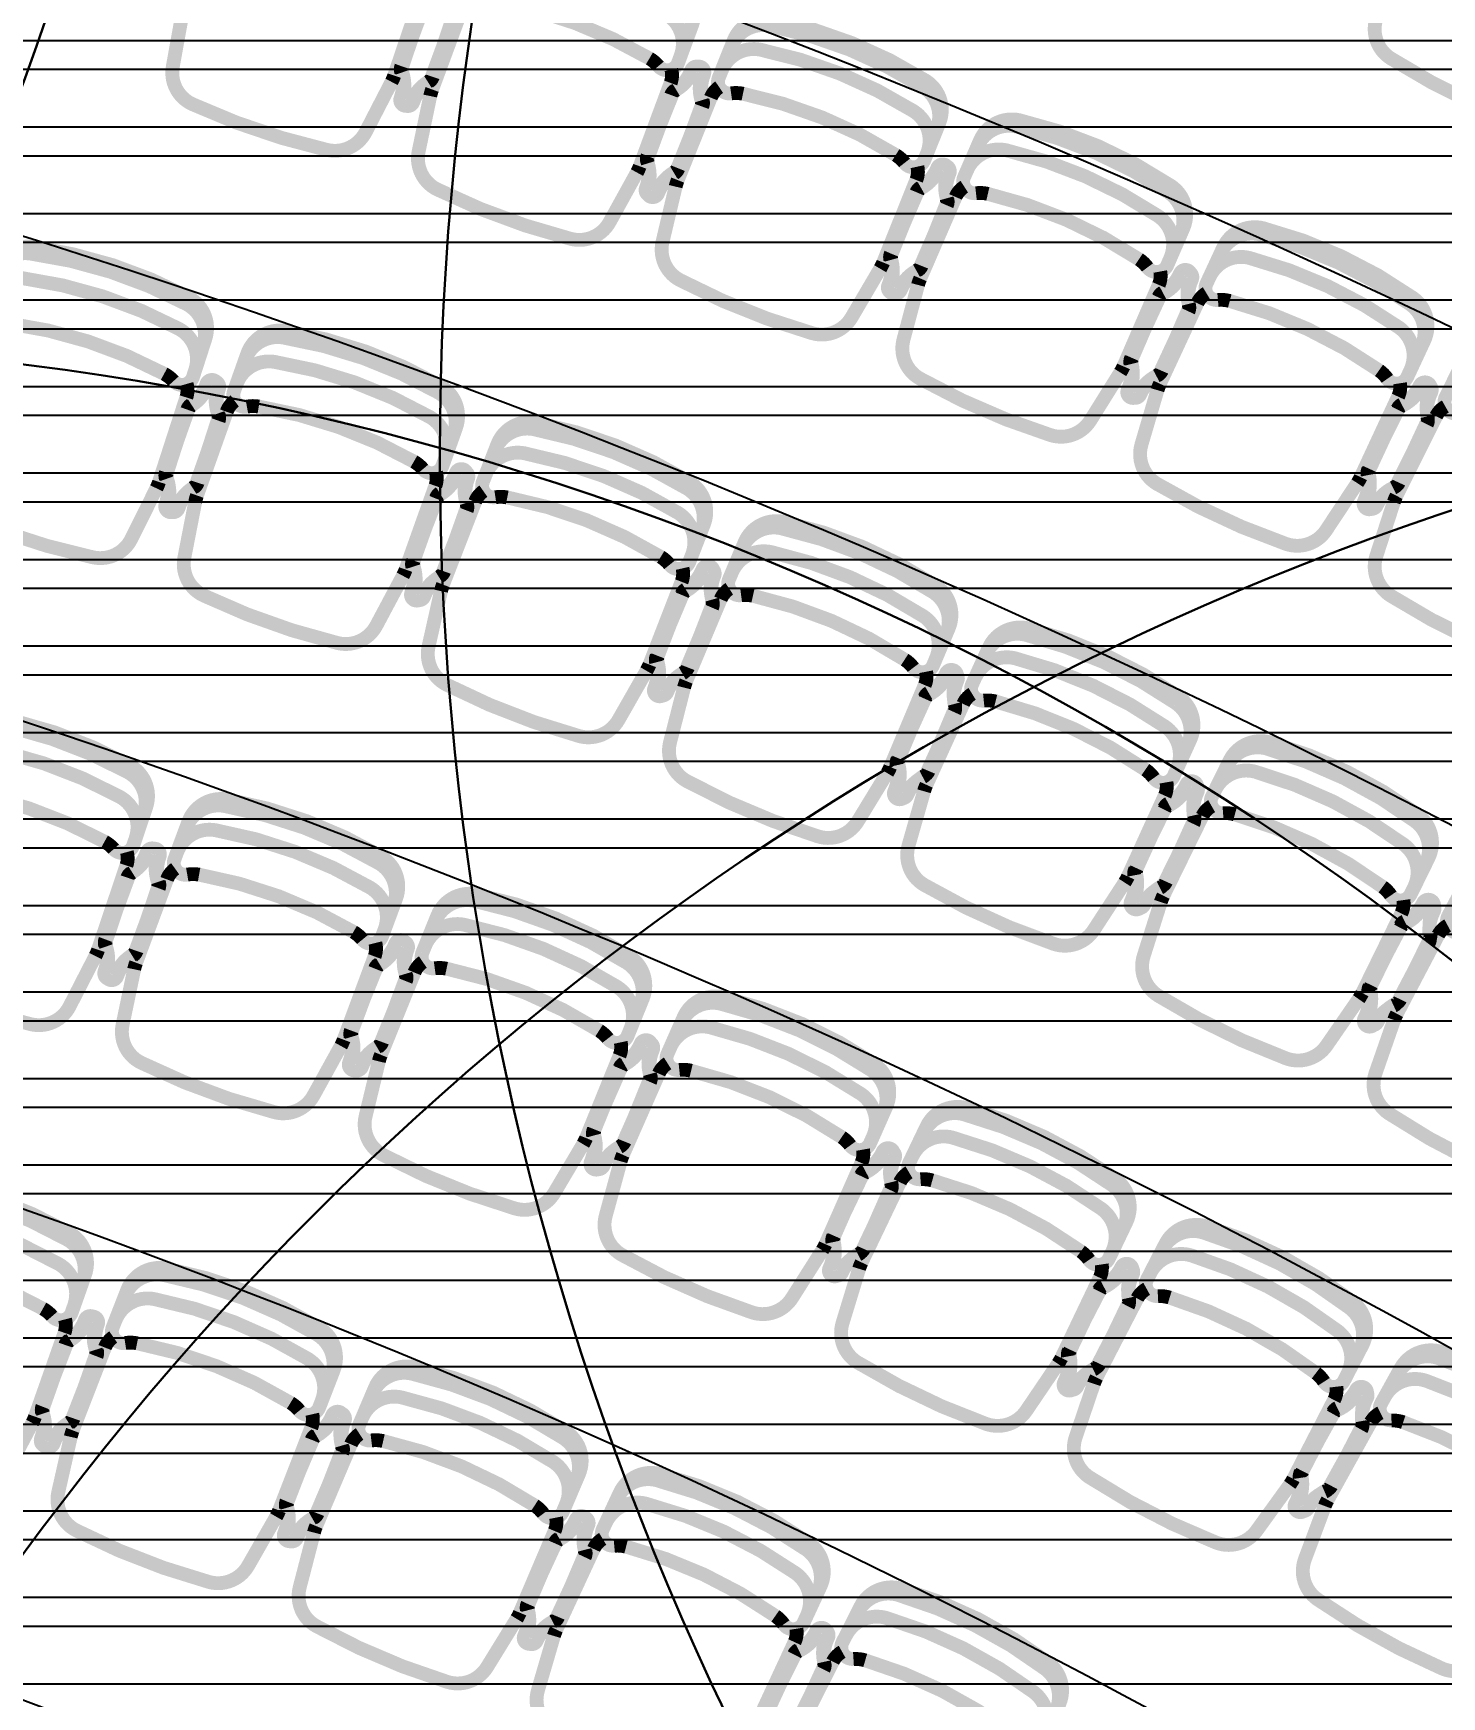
# Model space of a CAD drawing. Header units: metres. Extents: x -331 to 2982, y 362 to 2539.
# Drawn here: x 852.467 to 855.519, y 984.65 to 988.256 of the extents above; entities that cross this region are included whole.
import ezdxf

# ---------------------------------------------------------------- set-up
doc = ezdxf.new("R2010")
doc.units = ezdxf.units.M
doc.layers.get('0').update_dxf_attribs({"color": 251})
doc.layers.get('Defpoints').update_dxf_attribs({"color": 251})
for name, color, linetype in [('AR-COND', 4, 'Continuous'), ('Pis', 251, 'Continuous'), ('Renato', 7, 'Continuous')]:
    doc.layers.add(name, color=color, linetype=linetype)
doc.layers.add('Botoeira_antiga', color=74, linetype='Continuous', lineweight=30)
doc.styles.add('COTA', font='simplex.shx')
doc.styles.get("Standard").update_dxf_attribs({"font": 'arial.ttf', "height": 0.3})
doc.dimstyles.new('1_100', dxfattribs={"dimtxt": 0.25, "dimasz": 0.15, "dimexe": 0.5, "dimexo": 0.25, "dimgap": 0.25, "dimtad": 1, "dimtxsty": 'Standard', "dimblk": 'DOT', "dimcen": 0.15, "dimadec": 0, "dimazin": 0, "dimtfac": 1, "dimtmove": 0, "dimatfit": 3, "dimfxl": 1, "dimarcsym": 0})

# ---------------------------------------------------------------- blocks, each defined once
blk = doc.blocks.new('_ARCHTICK')
at = {"color": 0, "linetype": 'ByBlock', "const_width": 0.15}
blk.add_lwpolyline([(-0.5, -0.5), (0.5, 0.5)], dxfattribs=at)
blk = doc.blocks.new('*D4788')
at = {"layer": 'AR-COND', "color": 1, "lineweight": -2, "transparency": 16777216}
for p, q in [((854.2101, 990.1274), (854.928, 991.5286)), ((860.3657, 988.7428), (854.928, 991.5286)), ((859.6478, 987.3417), (860.3657, 988.7428))]:
    blk.add_line(p, q, dxfattribs=at)
at = {"layer": 'Defpoints', "color": 0, "transparency": 16777216}
for p in [(854.928, 991.5286), (854.2101, 990.1274), (859.6478, 987.3417)]:
    blk.add_point(p, dxfattribs=at)
at = {"layer": 'AR-COND', "color": 1, "lineweight": -2, "transparency": 16777216, "xscale": 0.165, "yscale": 0.165, "zscale": 0.165}
for p, rotation in [((854.928, 991.5286), 152.8735379174675), ((860.3657, 988.7428), 332.8735379174676)]:
    blk.add_blockref('_ARCHTICK', p, dxfattribs=dict(at, rotation=rotation))
at = {"layer": 'AR-COND', "color": 1, "transparency": 16777216, "insert": (857.7137, 990.2662), "char_height": 0.24, "attachment_point": 5, "rotation": 332.8735, "style": 'COTA'}
blk.add_mtext('\\A1;6,11', dxfattribs=at)
blk = doc.blocks.new('_Dot')
at = {"color": 0, "linetype": 'ByBlock', "lineweight": -2}
blk.add_line((-0.5, 0), (-1, 0), dxfattribs=at)
at = {"color": 0, "linetype": 'ByBlock', "const_width": 0.5}
blk.add_lwpolyline([(-0.25, 0, 1), (0.25, 0, 1)], format="xyb", close=True, dxfattribs=at)

msp = doc.modelspace()

# ---------------------------------------------------------------- hatches: boundary and pattern name
at = {"layer": 'Renato'}
h = msp.add_hatch(dxfattribs=at)
h.set_pattern_fill('ANSI32', color=256, scale=0.5, angle=135)
h.set_pattern_definition([(180, (839.86678, 988.55278), (-1e-17, -0.1875), []), (180, (839.80428, 988.61528), (-1e-17, -0.1875), [])])
h.paths.add_polyline_path([(852.3668, 988.5528), (856.5168, 988.5528), (856.5168, 983.2157), (852.3668, 983.2157)])

# ---------------------------------------------------------------- linework, layer by layer
at = {"layer": 'Botoeira_antiga', "color": 150}
for centre in [(846.5303, 990.3236), (854.3559, 989.9535), (859.6478, 987.3417), (851.6545, 981.2873), (857.5323, 981.2429)]:
    msp.add_circle(centre, 6.3, dxfattribs=at)
at = {"layer": 'Pis', "const_width": 0.03}
for points in [[(855.9416, 988.4053, -0.149389), (855.9367, 988.3764), (855.8508, 988.2041, -0.03724), (855.8432, 988.1914), (855.7729, 988.091, -0.342214), (855.6851, 988.0639, -0.051556), (855.409, 988.2015, -0.342214), (855.3778, 988.288), (855.4156, 988.4046, -0.03724), (855.4213, 988.4183), (855.5072, 988.5906, -0.149389), (855.5273, 988.6118)], [(853.3118, 988.3759, -0.149389), (853.3109, 988.3466), (853.249, 988.1643, -0.03724), (853.2432, 988.1506), (853.187, 988.0417, -0.342214), (853.1037, 988.003, -0.051556), (852.8116, 988.1022, -0.342214), (852.769, 988.1837), (852.7908, 988.3043, -0.03724), (852.7945, 988.3187), (852.8564, 988.501, -0.149389), (852.8735, 988.5247)], [(853.8893, 988.2597, 0.36261), (853.8572, 988.3503, 0.08991), (853.5226, 988.4741, 0.36261), (853.4392, 988.4263)], [(853.8699, 988.2072, 0.36261), (853.8377, 988.2978, 0.08991), (853.5031, 988.4216, 0.36261), (853.4197, 988.3738)], [(853.8497, 988.1774, -0.149389), (853.8481, 988.1482), (853.7812, 987.9676, -0.03724), (853.7751, 987.9541), (853.7159, 987.8468, -0.342214), (853.6316, 987.8103, -0.051556), (853.3422, 987.9174, -0.342214), (853.3019, 988), (853.327, 988.1199, -0.03724), (853.3311, 988.1342), (853.3979, 988.3148, -0.149389), (853.4156, 988.338)], [(854.4248, 988.048, 0.36261), (854.3951, 988.1395, 0.08991), (854.064, 988.2723, 0.36261), (853.9793, 988.2267)], [(854.404, 987.996, 0.36261), (854.3742, 988.0875, 0.08991), (854.0431, 988.2203, 0.36261), (853.9585, 988.1747)], [(854.383, 987.9668, -0.149389), (854.3806, 987.9377), (854.3089, 987.759, -0.03724), (854.3023, 987.7456), (854.2403, 987.6399, -0.342214), (854.155, 987.6057, -0.051556), (853.8687, 987.7206, -0.342214), (853.8306, 987.8042), (853.8589, 987.9235, -0.03724), (853.8634, 987.9377), (853.9351, 988.1164, -0.149389), (853.9534, 988.1391)], [(854.9534, 987.8196, 0.36261), (854.9262, 987.9118, 0.08991), (854.5988, 988.0535, 0.36261), (854.5129, 988.0103)], [(854.9311, 987.7682, 0.36261), (854.9039, 987.8604, 0.08991), (854.5765, 988.0021, 0.36261), (854.4906, 987.9589)], [(854.9094, 987.7395, -0.149389), (854.9062, 987.7105), (854.8297, 987.5338, -0.03724), (854.8228, 987.5206), (854.7579, 987.4166, -0.342214), (854.6717, 987.3848, -0.051556), (854.3886, 987.5073, -0.342214), (854.3528, 987.592), (854.3843, 987.7104, -0.03724), (854.3892, 987.7245), (854.4657, 987.9012, -0.149389), (854.4846, 987.9234)], [(855.4752, 987.5761, 0.36261), (855.4504, 987.669, 0.08991), (855.127, 987.8195, 0.36261), (855.04, 987.7786)], [(852.835, 987.5796, 0.36261), (852.799, 987.6688, 0.08991), (852.4596, 987.7785, 0.36261), (852.3782, 987.7272)], [(855.4515, 987.5253, 0.36261), (855.4268, 987.6182, 0.08991), (855.1034, 987.7687, 0.36261), (855.0164, 987.7278)], [(852.8178, 987.5263, 0.36261), (852.7818, 987.6155, 0.08991), (852.4423, 987.7252, 0.36261), (852.361, 987.6739)], [(855.4291, 987.4972, -0.149389), (855.425, 987.4683), (855.3438, 987.2937, -0.03724), (855.3365, 987.2807), (855.2689, 987.1785, -0.342214), (855.1819, 987.149, -0.051556), (854.9022, 987.2792, -0.342214), (854.8687, 987.3648), (854.9033, 987.4823, -0.03724), (854.9086, 987.4962), (854.9898, 987.6708, -0.149389), (855.0094, 987.6925)], [(852.7989, 987.4957, -0.149389), (852.7984, 987.4665), (852.7392, 987.2833, -0.03724), (852.7336, 987.2695), (852.6791, 987.1598, -0.342214), (852.5963, 987.1198, -0.051556), (852.3027, 987.2147, -0.342214), (852.259, 987.2955), (852.279, 987.4164, -0.03724), (852.2825, 987.4309), (852.3417, 987.6141, -0.149389), (852.3584, 987.638)], [(853.378, 987.3869, 0.36261), (853.3446, 987.4771, 0.08991), (853.0084, 987.5964, 0.36261), (852.9256, 987.5475)], [(853.3592, 987.3341, 0.36261), (853.3258, 987.4243, 0.08991), (852.9896, 987.5436, 0.36261), (852.9069, 987.4947)], [(853.3395, 987.304, -0.149389), (853.3382, 987.2748), (853.2737, 987.0934, -0.03724), (853.2677, 987.0798), (853.2101, 986.9717, -0.342214), (853.1262, 986.9341, -0.051556), (852.8355, 987.0373, -0.342214), (852.7941, 987.1194), (852.8175, 987.2397, -0.03724), (852.8214, 987.254), (852.8858, 987.4354, -0.149389), (852.9032, 987.4589)], [(855.9416, 987.2403, -0.149389), (855.9367, 987.2115), (855.8508, 987.0391, -0.03724), (855.8432, 987.0264), (855.7729, 986.926, -0.342214), (855.6851, 986.8989, -0.051556), (855.409, 987.0365, -0.342214), (855.3778, 987.123), (855.4156, 987.2396, -0.03724), (855.4213, 987.2533), (855.5072, 987.4257, -0.149389), (855.5273, 987.4469)], [(853.9148, 987.1777, 0.36261), (853.884, 987.2688, 0.08991), (853.5514, 987.3977, 0.36261), (853.4672, 987.3512)], [(853.8945, 987.1255, 0.36261), (853.8638, 987.2165, 0.08991), (853.5311, 987.3455, 0.36261), (853.447, 987.299)], [(853.8739, 987.096, -0.149389), (853.8718, 987.0668), (853.8022, 986.8873, -0.03724), (853.7958, 986.8739), (853.7351, 986.7674, -0.342214), (853.6501, 986.7323, -0.051556), (853.3625, 986.8438, -0.342214), (853.3235, 986.927), (853.3503, 987.0466, -0.03724), (853.3547, 987.0608), (853.4243, 987.2403, -0.149389), (853.4423, 987.2633)], [(854.4451, 986.9525, 0.36261), (854.4169, 987.0444, 0.08991), (854.0881, 987.1828, 0.36261), (854.0027, 987.1387)], [(854.4233, 986.9008, 0.36261), (854.3952, 986.9927, 0.08991), (854.0664, 987.1312, 0.36261), (853.9809, 987.0871)], [(854.4019, 986.8719, -0.149389), (854.3989, 986.8429), (854.3242, 986.6654, -0.03724), (854.3175, 986.6522), (854.2537, 986.5475, -0.342214), (854.1678, 986.5148, -0.051556), (853.8835, 986.6345, -0.342214), (853.8468, 986.7188), (853.8771, 986.8375, -0.03724), (853.8818, 986.8517), (853.9565, 987.0291, -0.149389), (853.9753, 987.0516)], [(854.9684, 986.7114, 0.36261), (854.9428, 986.8041, 0.08991), (854.6181, 986.9519, 0.36261), (854.5315, 986.9102)], [(854.9452, 986.6604, 0.36261), (854.9196, 986.7531, 0.08991), (854.5949, 986.9009, 0.36261), (854.5083, 986.8592)], [(854.9229, 986.6321, -0.149389), (854.9191, 986.6032), (854.8393, 986.4279, -0.03724), (854.8322, 986.4149), (854.7654, 986.3121, -0.342214), (854.6787, 986.2818, -0.051556), (854.3979, 986.4096, -0.342214), (854.3637, 986.495), (854.3973, 986.6128, -0.03724), (854.4025, 986.6268), (854.4822, 986.802, -0.149389), (854.5016, 986.8239)], [(852.7065, 986.5644, 0.36261), (852.6717, 986.654, 0.08991), (852.3336, 986.7679, 0.36261), (852.2516, 986.7176)], [(852.6886, 986.5113, 0.36261), (852.6538, 986.6009, 0.08991), (852.3157, 986.7148, 0.36261), (852.2338, 986.6645)], [(855.4842, 986.4547, 0.36261), (855.4613, 986.5481, 0.08991), (855.141, 986.7051, 0.36261), (855.0532, 986.666)], [(855.4595, 986.4044, 0.36261), (855.4366, 986.4978, 0.08991), (855.1163, 986.6548, 0.36261), (855.0285, 986.6157)], [(852.6694, 986.4809, -0.149389), (852.6685, 986.4517), (852.6071, 986.2692, -0.03724), (852.6013, 986.2555), (852.5453, 986.1465, -0.342214), (852.4621, 986.1075, -0.051556), (852.1697, 986.2061, -0.342214), (852.127, 986.2874), (852.1485, 986.4081, -0.03724), (852.1522, 986.4225), (852.2137, 986.605, -0.149389), (852.2307, 986.6287)], [(853.2478, 986.3661, 0.36261), (853.2157, 986.4567, 0.08991), (852.8812, 986.5808, 0.36261), (852.7978, 986.5331)], [(855.4364, 986.3768, -0.149389), (855.4318, 986.3479), (855.3471, 986.175, -0.03724), (855.3395, 986.1622), (855.2699, 986.0614, -0.342214), (855.1823, 986.0336, -0.051556), (854.9052, 986.1694, -0.342214), (854.8735, 986.2557), (854.9105, 986.3725, -0.03724), (854.9161, 986.3863), (855.0008, 986.5592, -0.149389), (855.0208, 986.5805)], [(853.2283, 986.3136, 0.36261), (853.1962, 986.4042, 0.08991), (852.8617, 986.5283, 0.36261), (852.7783, 986.4805)], [(853.2081, 986.2838, -0.149389), (853.2064, 986.2546), (853.1395, 986.0741, -0.03724), (853.1333, 986.0606), (853.0741, 985.9533, -0.342214), (852.9897, 985.9169, -0.051556), (852.7004, 986.0242, -0.342214), (852.6602, 986.1068), (852.6853, 986.2268, -0.03724), (852.6894, 986.2411), (852.7564, 986.4216, -0.149389), (852.7741, 986.4448)], [(853.7821, 986.1495, 0.36261), (853.7527, 986.2411, 0.08991), (853.4221, 986.3752, 0.36261), (853.3373, 986.33)], [(853.761, 986.0976, 0.36261), (853.7316, 986.1891, 0.08991), (853.4011, 986.3233, 0.36261), (853.3162, 986.2781)], [(855.9421, 986.1061, -0.149389), (855.9366, 986.0774), (855.8469, 985.907, -0.03724), (855.8391, 985.8944), (855.7665, 985.7956, -0.342214), (855.6782, 985.7704, -0.051556), (855.4051, 985.9141, -0.342214), (855.3759, 986.0012), (855.4162, 986.1169, -0.03724), (855.4222, 986.1305), (855.5118, 986.3009, -0.149389), (855.5324, 986.3217)], [(853.7399, 986.0684, -0.149389), (853.7373, 986.0393), (853.6649, 985.8609, -0.03724), (853.6583, 985.8476), (853.5959, 985.7421, -0.342214), (853.5105, 985.7083, -0.051556), (853.2246, 985.8243, -0.342214), (853.1869, 985.9081), (853.2156, 986.0272, -0.03724), (853.2202, 986.0414), (853.2926, 986.2198, -0.149389), (853.311, 986.2425)], [(854.3096, 985.9157, 0.36261), (854.283, 986.0081, 0.08991), (853.9566, 986.1522, 0.36261), (853.8705, 986.1095)], [(854.2869, 985.8644, 0.36261), (854.2604, 985.9568, 0.08991), (853.934, 986.1009, 0.36261), (853.8478, 986.0583)], [(854.265, 985.8359, -0.149389), (854.2616, 985.8069), (854.1838, 985.6308, -0.03724), (854.1768, 985.6176), (854.1112, 985.5141, -0.342214), (854.0248, 985.4829, -0.051556), (853.7426, 985.6075, -0.342214), (853.7074, 985.6924), (853.7397, 985.8106, -0.03724), (853.7447, 985.8246), (853.8224, 986.0007, -0.149389), (853.8415, 986.0229)], [(854.8294, 985.6653, 0.36261), (854.8057, 985.7585, 0.08991), (854.4838, 985.9124, 0.36261), (854.3964, 985.8724)], [(854.8053, 985.6148, 0.36261), (854.7815, 985.7079, 0.08991), (854.4596, 985.8618, 0.36261), (854.3722, 985.8218)], [(854.7825, 985.587, -0.149389), (854.7781, 985.5581), (854.6951, 985.3843, -0.03724), (854.6877, 985.3714), (854.619, 985.2699, -0.342214), (854.5317, 985.2413, -0.051556), (854.2534, 985.3744, -0.342214), (854.2208, 985.4603), (854.2566, 985.5775, -0.03724), (854.262, 985.5914), (854.3451, 985.7651, -0.149389), (854.3648, 985.7866)], [(852.5738, 985.5507, 0.36261), (852.5401, 985.6408, 0.08991), (852.2036, 985.7593, 0.36261), (852.121, 985.7101)], [(852.5552, 985.4979, 0.36261), (852.5215, 985.588, 0.08991), (852.185, 985.7064, 0.36261), (852.1024, 985.6572)], [(855.3406, 985.3988, 0.36261), (855.3197, 985.4927, 0.08991), (855.0026, 985.6562, 0.36261), (854.914, 985.6188)], [(852.5355, 985.4678, -0.149389), (852.5343, 985.4386), (852.4704, 985.257, -0.03724), (852.4644, 985.2433), (852.407, 985.135, -0.342214), (852.3233, 985.0972, -0.051556), (852.0322, 985.1997, -0.342214), (851.9906, 985.2816), (852.0137, 985.4019, -0.03724), (852.0176, 985.4163), (852.0815, 985.5979, -0.149389), (852.0989, 985.6215)], [(855.3149, 985.349, 0.36261), (855.294, 985.4429, 0.08991), (854.9769, 985.6064, 0.36261), (854.8883, 985.569)], [(853.1123, 985.3439, 0.36261), (853.0816, 985.435, 0.08991), (852.749, 985.5641, 0.36261), (852.6648, 985.5176)], [(855.2913, 985.3219, -0.149389), (855.2861, 985.2931), (855.1979, 985.122, -0.03724), (855.1901, 985.1093), (855.1184, 985.01, -0.342214), (855.0302, 984.984, -0.051556), (854.756, 985.1254, -0.342214), (854.726, 985.2123), (854.7654, 985.3283, -0.03724), (854.7712, 985.342), (854.8595, 985.5131, -0.149389), (854.8799, 985.5341)], [(853.092, 985.2916, 0.36261), (853.0613, 985.3827, 0.08991), (852.7287, 985.5119, 0.36261), (852.6446, 985.4654)], [(853.0714, 985.2622, -0.149389), (853.0692, 985.233), (852.9995, 985.0535, -0.03724), (852.9931, 985.0401), (852.9323, 984.9337, -0.342214), (852.8474, 984.8986, -0.051556), (852.5598, 985.0103, -0.342214), (852.5208, 985.0935), (852.5478, 985.2131, -0.03724), (852.5521, 985.2273), (852.6218, 985.4068, -0.149389), (852.6399, 985.4297)], [(855.8431, 985.1163, 0.36261), (855.825, 985.2107, 0.08991), (855.513, 985.3837, 0.36261), (855.4233, 985.349)], [(853.6433, 985.1184, 0.36261), (853.6155, 985.2105, 0.08991), (853.2872, 985.3502, 0.36261), (853.2016, 985.3064)], [(855.8159, 985.0673, 0.36261), (855.7978, 985.1617, 0.08991), (855.4858, 985.3347, 0.36261), (855.3961, 985.3)], [(853.6213, 985.0669, 0.36261), (853.5935, 985.1589, 0.08991), (853.2653, 985.2986, 0.36261), (853.1797, 985.2548)], [(855.7915, 985.0408, -0.149389), (855.7854, 985.0123), (855.692, 984.8439, -0.03724), (855.6839, 984.8314), (855.6092, 984.7343, -0.342214), (855.5203, 984.711, -0.051556), (855.2505, 984.8606, -0.342214), (855.2231, 984.9484), (855.266, 985.0632, -0.03724), (855.2722, 985.0767), (855.3656, 985.245, -0.149389), (855.3866, 985.2653)], [(853.5998, 985.0381, -0.149389), (853.5967, 985.009), (853.5213, 984.8319, -0.03724), (853.5145, 984.8186), (853.4503, 984.7142, -0.342214), (853.3643, 984.6819, -0.051556), (853.0804, 984.8027, -0.342214), (853.0441, 984.8871), (853.0749, 985.0057, -0.03724), (853.0797, 985.0198), (853.155, 985.197, -0.149389), (853.1739, 985.2194)], [(854.1668, 984.8761, 0.36261), (854.1419, 984.969, 0.08991), (853.8183, 985.1191, 0.36261), (853.7313, 985.0781)], [(854.1432, 984.8253, 0.36261), (854.1184, 984.9181, 0.08991), (853.7947, 985.0683, 0.36261), (853.7078, 985.0272)], [(854.1208, 984.7972, -0.149389), (854.1167, 984.7682), (854.0357, 984.5936, -0.03724), (854.0285, 984.5806), (853.961, 984.4783, -0.342214), (853.874, 984.4486, -0.051556), (853.5941, 984.5785, -0.342214), (853.5605, 984.664), (853.595, 984.7816, -0.03724), (853.6003, 984.7955), (853.6813, 984.9702, -0.149389), (853.7008, 984.992)], [(854.6818, 984.6165, 0.36261), (854.6599, 984.7101, 0.08991), (854.3413, 984.8705, 0.36261), (854.2531, 984.8323)], [(854.6566, 984.5664, 0.36261), (854.6348, 984.66, 0.08991), (854.3161, 984.8204, 0.36261), (854.2279, 984.7822)], [(854.6333, 984.539, -0.149389), (854.6284, 984.5102), (854.5418, 984.3383, -0.03724), (854.5341, 984.3255), (854.4634, 984.2254, -0.342214), (854.3755, 984.1986, -0.051556), (854.0999, 984.3373, -0.342214), (854.0691, 984.4239), (854.1074, 984.5403, -0.03724), (854.113, 984.554), (854.1996, 984.726, -0.149389), (854.2198, 984.7472)]]:
    msp.add_lwpolyline(points, format="xyb", dxfattribs=at)
for points in [[(853.4675, 988.3253, -0.08991), (853.8021, 988.2014, -0.086278), (853.8216, 988.1848, 0.57735), (853.8643, 988.1921), (853.8945, 988.2738, 0.36261), (853.8624, 988.3644, 0.08991), (853.5278, 988.4882, 0.36261), (853.4444, 988.4404), (853.4141, 988.3587, 0.57735), (853.4418, 988.3253, -0.086278)], [(853.322, 988.1504, 0.164851), (853.3301, 988.1604), (853.3801, 988.2956, 0.164851), (853.3805, 988.3084, -0.162089), (853.3817, 988.3647, 1), (853.3583, 988.3734, -0.162089), (853.3225, 988.3298, 0.164851), (853.3145, 988.3198), (853.2644, 988.1847, 0.164851), (853.2641, 988.1719, -0.162089), (853.2628, 988.1155, 1), (853.2863, 988.1068, -0.162089)], [(853.2663, 988.184), (853.3126, 988.3205, -0.164851), (853.3204, 988.3307, 0.162089), (853.355, 988.3752, -1), (853.3786, 988.3672, 0.162089), (853.3789, 988.3108, -0.164851), (853.3789, 988.298), (853.3326, 988.1615, -0.164851), (853.3248, 988.1513, 0.162089), (853.2902, 988.1068, -1), (853.2665, 988.1148, 0.162089), (853.2663, 988.1712, -0.164851)], [(854.0049, 988.1249, -0.08991), (854.336, 987.9921, -0.086278), (854.3551, 987.9749, 0.57735), (854.398, 987.9811), (854.4304, 988.0619, 0.36261), (854.4007, 988.1534, 0.08991), (854.0696, 988.2862, 0.36261), (853.9849, 988.2406), (853.9525, 988.1598, 0.57735), (853.9792, 988.1257, -0.086278)], [(853.8548, 987.9541, 0.164851), (853.8631, 987.9638), (853.9168, 988.0976, 0.164851), (853.9175, 988.1104, -0.162089), (853.9202, 988.1667, 1), (853.897, 988.176, -0.162089), (853.8601, 988.1334, 0.164851), (853.8518, 988.1237), (853.7981, 987.9899, 0.164851), (853.7974, 987.9771, -0.162089), (853.7947, 987.9208, 1), (853.8179, 987.9115, -0.162089)], [(853.799, 987.9869), (853.849, 988.122, -0.164851), (853.8571, 988.132, 0.162089), (853.8928, 988.1756, -1), (853.9163, 988.1669, 0.162089), (853.915, 988.1106, -0.164851), (853.9147, 988.0977), (853.8647, 987.9626, -0.164851), (853.8566, 987.9526, 0.162089), (853.8209, 987.909, -1), (853.7974, 987.9177, 0.162089), (853.7987, 987.974, -0.164851)], [(854.5357, 987.9078, -0.08991), (854.8631, 987.7661, -0.086278), (854.8817, 987.7484, 0.57735), (854.9247, 987.7534), (854.9594, 987.8334, 0.36261), (854.9321, 987.9256, 0.08991), (854.6047, 988.0673, 0.36261), (854.5189, 988.0241), (854.4842, 987.9441, 0.57735), (854.51, 987.9093, -0.086278)], [(854.381, 987.7411, 0.164851), (854.3896, 987.7507), (854.4469, 987.8829, 0.164851), (854.4479, 987.8957, -0.162089), (854.4522, 987.9519, 1), (854.4293, 987.9618, -0.162089), (854.3912, 987.9202, 0.164851), (854.3826, 987.9107), (854.3254, 987.7785, 0.164851), (854.3243, 987.7657, -0.162089), (854.32, 987.7095, 1), (854.343, 987.6995, -0.162089)], [(854.3272, 987.7777), (854.3808, 987.9115, -0.164851), (854.3892, 987.9212, 0.162089), (854.4261, 987.9638, -1), (854.4493, 987.9545, 0.162089), (854.4465, 987.8982, -0.164851), (854.4458, 987.8854), (854.3921, 987.7516, -0.164851), (854.3838, 987.7419, 0.162089), (854.3469, 987.6993, -1), (854.3237, 987.7086, 0.162089), (854.3265, 987.7649, -0.164851)], [(855.06, 987.6756, -0.08991), (855.3835, 987.5251, -0.086278), (855.4016, 987.5069, 0.57735), (855.4447, 987.5107), (855.4815, 987.5897, 0.36261), (855.4568, 987.6826, 0.08991), (855.1333, 987.8331, 0.36261), (855.0463, 987.7922), (855.0096, 987.7132, 0.57735), (855.0344, 987.6778, -0.086278)], [(852.4108, 987.6274, -0.08991), (852.7502, 987.5178, -0.086278), (852.7705, 987.5019, 0.57735), (852.8128, 987.511), (852.8396, 987.5939, 0.36261), (852.8037, 987.6831, 0.08991), (852.4642, 987.7928, 0.36261), (852.3829, 987.7415), (852.3561, 987.6586, 0.57735), (852.3851, 987.6264, -0.086278)], [(854.9009, 987.5131, 0.164851), (854.9097, 987.5224), (854.9705, 987.6531, 0.164851), (854.9719, 987.6658, -0.162089), (854.9778, 987.7219, 1), (854.9551, 987.7324, -0.162089), (854.9159, 987.6919, 0.164851), (854.9071, 987.6826), (854.8463, 987.5519, 0.164851), (854.8449, 987.5392, -0.162089), (854.8391, 987.4831, 1), (854.8617, 987.4726, -0.162089)], [(854.8485, 987.552), (854.9057, 987.6843, -0.164851), (854.9143, 987.6938, 0.162089), (854.9524, 987.7354, -1), (854.9753, 987.7255, 0.162089), (854.971, 987.6693, -0.164851), (854.97, 987.6565), (854.9127, 987.5242, -0.164851), (854.9041, 987.5147, 0.162089), (854.8661, 987.4731, -1), (854.8431, 987.483, 0.162089), (854.8474, 987.5392, -0.164851)], [(852.9553, 987.4468, -0.08991), (853.2915, 987.3275, -0.086278), (853.3112, 987.3111, 0.57735), (853.3538, 987.3189), (853.383, 987.401, 0.36261), (853.3496, 987.4912, 0.08991), (853.0134, 987.6106, 0.36261), (852.9306, 987.5616), (852.9015, 987.4795, 0.57735), (852.9296, 987.4466, -0.086278)], [(855.5775, 987.4285, -0.08991), (855.8967, 987.2693, -0.086278), (855.9144, 987.2507, 0.57735), (855.9576, 987.2533), (855.9965, 987.3313, 0.36261), (855.9743, 987.4248, 0.08991), (855.655, 987.584, 0.36261), (855.5669, 987.5455), (855.5281, 987.4675, 0.57735), (855.5519, 987.4314, -0.086278)], [(852.8121, 987.2701, 0.164851), (852.8201, 987.2802), (852.8683, 987.416, 0.164851), (852.8685, 987.4288, -0.162089), (852.869, 987.4852, 1), (852.8454, 987.4935, -0.162089), (852.8103, 987.4495, 0.164851), (852.8023, 987.4394), (852.7541, 987.3036, 0.164851), (852.7539, 987.2908, -0.162089), (852.7534, 987.2344, 1), (852.777, 987.226, -0.162089)], [(852.7562, 987.3032), (852.8005, 987.4404, -0.164851), (852.8082, 987.4507, 0.162089), (852.842, 987.4957, -1), (852.8658, 987.488, 0.162089), (852.8669, 987.4317, -0.164851), (852.8671, 987.4189), (852.8228, 987.2817, -0.164851), (852.8151, 987.2714, 0.162089), (852.7813, 987.2264, -1), (852.7575, 987.234, 0.162089), (852.7564, 987.2904, -0.164851)], [(855.3631, 987.3115), (855.4239, 987.4421, -0.164851), (855.4327, 987.4514, 0.162089), (855.4719, 987.492, -1), (855.4945, 987.4814, 0.162089), (855.4887, 987.4254, -0.164851), (855.4873, 987.4126), (855.4265, 987.2819, -0.164851), (855.4177, 987.2726, 0.162089), (855.3785, 987.2321, -1), (855.3559, 987.2426, 0.162089), (855.3617, 987.2987, -0.164851)], [(855.414, 987.2704, 0.164851), (855.4231, 987.2795), (855.4874, 987.4084, 0.164851), (855.4892, 987.4212, -0.162089), (855.4965, 987.4771, 1), (855.4741, 987.4882, -0.162089), (855.4339, 987.4487, 0.164851), (855.4248, 987.4397), (855.3605, 987.3107, 0.164851), (855.3587, 987.298, -0.162089), (855.3514, 987.2421, 1), (855.3738, 987.231, -0.162089)], [(853.494, 987.2497, -0.08991), (853.8266, 987.1208, -0.086278), (853.8459, 987.1038, 0.57735), (853.8887, 987.1104), (853.9202, 987.1917, 0.36261), (853.8894, 987.2828, 0.08991), (853.5568, 987.4117, 0.36261), (853.4727, 987.3652), (853.4412, 987.2839, 0.57735), (853.4683, 987.2502, -0.086278)], [(853.3459, 987.0771, 0.164851), (853.3541, 987.087), (853.4062, 987.2214, 0.164851), (853.4067, 987.2342, -0.162089), (853.4089, 987.2905, 1), (853.3855, 987.2995, -0.162089), (853.3492, 987.2565, 0.164851), (853.3409, 987.2467), (853.2888, 987.1123, 0.164851), (853.2883, 987.0995, -0.162089), (853.2861, 987.0431, 1), (853.3095, 987.0341, -0.162089)], [(853.2913, 987.1129), (853.3395, 987.2487, -0.164851), (853.3474, 987.2588, 0.162089), (853.3826, 987.3028, -1), (853.4061, 987.2945, 0.162089), (853.4056, 987.2381, -0.164851), (853.4055, 987.2253), (853.3572, 987.0894, -0.164851), (853.3493, 987.0794, 0.162089), (853.3141, 987.0353, -1), (853.2906, 987.0437, 0.162089), (853.2911, 987.1, -0.164851)], [(854.0265, 987.0365, -0.08991), (854.3553, 986.8981, -0.086278), (854.3741, 986.8806, 0.57735), (854.4171, 986.886), (854.4509, 986.9663, 0.36261), (854.4227, 987.0582, 0.08991), (854.0939, 987.1966, 0.36261), (854.0085, 987.1525), (853.9747, 987.0722, 0.57735), (854.0009, 987.0377, -0.086278)], [(853.8203, 986.9063), (853.8724, 987.0406, -0.164851), (853.8806, 987.0505, 0.162089), (853.917, 987.0935, -1), (853.9403, 987.0845, 0.162089), (853.9382, 987.0282, -0.164851), (853.9376, 987.0153), (853.8856, 986.881, -0.164851), (853.8773, 986.8711, 0.162089), (853.8409, 986.8281, -1), (853.8176, 986.8371, 0.162089), (853.8197, 986.8934, -0.164851)], [(853.8735, 986.8682, 0.164851), (853.882, 986.8778), (853.9379, 987.0107, 0.164851), (853.9389, 987.0235, -0.162089), (853.9426, 987.0797, 1), (853.9196, 987.0894, -0.162089), (853.8819, 987.0474, 0.164851), (853.8734, 987.0378), (853.8175, 986.905, 0.164851), (853.8166, 986.8922, -0.162089), (853.8128, 986.836, 1), (853.8359, 986.8263, -0.162089)], [(854.5524, 986.8074, -0.08991), (854.8771, 986.6596, -0.086278), (854.8954, 986.6415, 0.57735), (854.9385, 986.6457), (854.9746, 986.725, 0.36261), (854.9491, 986.8177, 0.08991), (854.6244, 986.9655, 0.36261), (854.5377, 986.9239), (854.5016, 986.8446, 0.57735), (854.5268, 986.8093, -0.086278)], [(854.3946, 986.6436, 0.164851), (854.4034, 986.6529), (854.4631, 986.7841, 0.164851), (854.4644, 986.7969, -0.162089), (854.4697, 986.853, 1), (854.447, 986.8633, -0.162089), (854.4082, 986.8225, 0.164851), (854.3994, 986.8131), (854.3397, 986.6819, 0.164851), (854.3384, 986.6692, -0.162089), (854.3331, 986.613, 1), (854.3558, 986.6027, -0.162089)], [(854.3428, 986.6838), (854.3988, 986.8167, -0.164851), (854.4073, 986.8263, 0.162089), (854.4449, 986.8682, -1), (854.4679, 986.8585, 0.162089), (854.4642, 986.8023, -0.164851), (854.4633, 986.7895), (854.4074, 986.6567, -0.164851), (854.3988, 986.6471, 0.162089), (854.3612, 986.6051, -1), (854.3382, 986.6148, 0.162089), (854.3419, 986.671, -0.164851)], [(852.2829, 986.6175, -0.08991), (852.621, 986.5035, -0.086278), (852.641, 986.4874, 0.57735), (852.6835, 986.496), (852.7113, 986.5786, 0.36261), (852.6765, 986.6682, 0.08991), (852.3384, 986.7821, 0.36261), (852.2564, 986.7319), (852.2286, 986.6493, 0.57735), (852.2572, 986.6168, -0.086278)], [(855.0711, 986.5626, -0.08991), (855.3914, 986.4055, -0.086278), (855.4092, 986.387, 0.57735), (855.4524, 986.3899), (855.4908, 986.4682, 0.36261), (855.4679, 986.5615, 0.08991), (855.1476, 986.7186, 0.36261), (855.0598, 986.6794), (855.0214, 986.6012, 0.57735), (855.0455, 986.5652, -0.086278)], [(854.8585, 986.4458), (854.9182, 986.577, -0.164851), (854.927, 986.5863, 0.162089), (854.9658, 986.6272, -1), (854.9885, 986.6169, 0.162089), (854.9832, 986.5607, -0.164851), (854.9819, 986.548), (854.9222, 986.4168, -0.164851), (854.9134, 986.4074, 0.162089), (854.8746, 986.3666, -1), (854.8518, 986.3769, 0.162089), (854.8572, 986.433, -0.164851)], [(852.826, 986.432, -0.08991), (853.1605, 986.3079, -0.086278), (853.18, 986.2912, 0.57735), (853.2227, 986.2985), (853.253, 986.3802, 0.36261), (853.2209, 986.4708, 0.08991), (852.8864, 986.5949, 0.36261), (852.803, 986.5471), (852.7727, 986.4654, 0.57735), (852.8003, 986.4321, -0.086278)], [(854.9087, 986.4033, 0.164851), (854.9177, 986.4125), (854.9812, 986.5419, 0.164851), (854.9828, 986.5546, -0.162089), (854.9898, 986.6105, 1), (854.9673, 986.6215, -0.162089), (854.9274, 986.5818, 0.164851), (854.9183, 986.5727), (854.8549, 986.4433, 0.164851), (854.8532, 986.4305, -0.162089), (854.8463, 986.3746, 1), (854.8687, 986.3636, -0.162089)], [(852.6804, 986.2573, 0.164851), (852.6885, 986.2672), (852.7386, 986.4024, 0.164851), (852.739, 986.4152, -0.162089), (852.7403, 986.4715, 1), (852.7168, 986.4802, -0.162089), (852.6811, 986.4367, 0.164851), (852.673, 986.4267), (852.6229, 986.2916, 0.164851), (852.6225, 986.2788, -0.162089), (852.6212, 986.2224, 1), (852.6446, 986.2137, -0.162089)], [(852.6243, 986.289), (852.6703, 986.4255, -0.164851), (852.6781, 986.4357, 0.162089), (852.7125, 986.4804, -1), (852.7362, 986.4724, 0.162089), (852.7366, 986.416, -0.164851), (852.7366, 986.4032), (852.6906, 986.2666, -0.164851), (852.6828, 986.2564, 0.162089), (852.6484, 986.2118, -1), (852.6247, 986.2198, 0.162089), (852.6243, 986.2761, -0.164851)], [(855.5822, 986.3023, -0.08991), (855.8979, 986.1361, -0.086278), (855.9151, 986.1171, 0.57735), (855.9584, 986.1188), (855.999, 986.1959, 0.36261), (855.9788, 986.2899, 0.08991), (855.6631, 986.456, 0.36261), (855.5742, 986.4194), (855.5336, 986.3423, 0.57735), (855.5567, 986.3057, -0.086278)], [(853.3624, 986.2281, -0.08991), (853.693, 986.094, -0.086278), (853.712, 986.0767, 0.57735), (853.7549, 986.0827), (853.7877, 986.1634, 0.36261), (853.7583, 986.255, 0.08991), (853.4278, 986.3891, 0.36261), (853.3429, 986.3439), (853.3101, 986.2631, 0.57735), (853.3368, 986.229, -0.086278)], [(855.4153, 986.1478, 0.164851), (855.4246, 986.1566), (855.4917, 986.2842, 0.164851), (855.4937, 986.2968, -0.162089), (855.5023, 986.3525, 1), (855.4802, 986.3642, -0.162089), (855.4391, 986.3256, 0.164851), (855.4298, 986.3167), (855.3627, 986.1892, 0.164851), (855.3606, 986.1765, -0.162089), (855.3521, 986.1208, 1), (855.3742, 986.1092, -0.162089)], [(855.3667, 986.1924), (855.4301, 986.3218, -0.164851), (855.4392, 986.3309, 0.162089), (855.4791, 986.3706, -1), (855.5016, 986.3596, 0.162089), (855.4946, 986.3037, -0.164851), (855.493, 986.291), (855.4296, 986.1616, -0.164851), (855.4205, 986.1525, 0.162089), (855.3805, 986.1127, -1), (855.3581, 986.1237, 0.162089), (855.3651, 986.1796, -0.164851)], [(853.2116, 986.0579, 0.164851), (853.22, 986.0676), (853.2742, 986.2011, 0.164851), (853.2749, 986.2139, -0.162089), (853.278, 986.2702, 1), (853.2548, 986.2796, -0.162089), (853.2177, 986.2372, 0.164851), (853.2093, 986.2274), (853.1551, 986.0939, 0.164851), (853.1544, 986.0811, -0.162089), (853.1514, 986.0248, 1), (853.1746, 986.0154, -0.162089)], [(853.1573, 986.0933), (853.2074, 986.2284, -0.164851), (853.2155, 986.2384, 0.162089), (853.2512, 986.282, -1), (853.2747, 986.2733, 0.162089), (853.2734, 986.2169, -0.164851), (853.273, 986.2041), (853.2229, 986.069, -0.164851), (853.2148, 986.059, 0.162089), (853.179, 986.0154, -1), (853.1556, 986.0241, 0.162089), (853.1569, 986.0805, -0.164851)], [(853.8925, 986.0069, -0.08991), (854.2189, 985.8629, -0.086278), (854.2374, 985.845, 0.57735), (854.2804, 985.8497), (854.3156, 985.9294, 0.36261), (854.2891, 986.0218, 0.08991), (853.9627, 986.1659, 0.36261), (853.8765, 986.1233), (853.8413, 986.0435, 0.57735), (853.8669, 986.0086, -0.086278)], [(853.7366, 985.8413, 0.164851), (853.7453, 985.8508), (853.8035, 985.9826, 0.164851), (853.8046, 985.9954, -0.162089), (853.8093, 986.0516, 1), (853.7865, 986.0617, -0.162089), (853.7481, 986.0204, 0.164851), (853.7395, 986.0109), (853.6813, 985.8791, 0.164851), (853.6801, 985.8663, -0.162089), (853.6754, 985.8101, 1), (853.6983, 985.8, -0.162089)], [(853.6833, 985.8796), (853.7375, 986.0131, -0.164851), (853.7459, 986.0228, 0.162089), (853.783, 986.0653, -1), (853.8061, 986.0559, 0.162089), (853.8031, 985.9996, -0.164851), (853.8024, 985.9868), (853.7482, 985.8533, -0.164851), (853.7398, 985.8435, 0.162089), (853.7027, 985.8011, -1), (853.6796, 985.8105, 0.162089), (853.6826, 985.8668, -0.164851)], [(854.4153, 985.7691, -0.08991), (854.7372, 985.6153, -0.086278), (854.7551, 985.5969, 0.57735), (854.7983, 985.6002), (854.8359, 985.6789, 0.36261), (854.8121, 985.772, 0.08991), (854.4903, 985.9259, 0.36261), (854.4028, 985.8859), (854.3652, 985.8073, 0.57735), (854.3897, 985.7716, -0.086278)], [(854.2027, 985.6489), (854.2609, 985.7807, -0.164851), (854.2696, 985.7902, 0.162089), (854.3079, 985.8315, -1), (854.3308, 985.8214, 0.162089), (854.3261, 985.7652, -0.164851), (854.325, 985.7525), (854.2668, 985.6206, -0.164851), (854.2581, 985.6112, 0.162089), (854.2198, 985.5698, -1), (854.1969, 985.5799, 0.162089), (854.2016, 985.6361, -0.164851)], [(854.2545, 985.6083, 0.164851), (854.2635, 985.6175), (854.3256, 985.7475, 0.164851), (854.3271, 985.7603, -0.162089), (854.3335, 985.8163, 1), (854.311, 985.8271, -0.162089), (854.2714, 985.7869, 0.164851), (854.2625, 985.7777), (854.2003, 985.6477, 0.164851), (854.1988, 985.635, -0.162089), (854.1924, 985.579, 1), (854.2149, 985.5682, -0.162089)], [(852.1509, 985.6095, -0.08991), (852.4874, 985.4911, -0.086278), (852.5073, 985.4747, 0.57735), (852.5498, 985.4827), (852.5788, 985.5649, 0.36261), (852.5451, 985.655, 0.08991), (852.2086, 985.7734, 0.36261), (852.126, 985.7242), (852.097, 985.642, 0.57735), (852.1252, 985.6092, -0.086278)], [(854.9298, 985.5151, -0.08991), (855.2469, 985.3516, -0.086278), (855.2643, 985.3327, 0.57735), (855.3075, 985.3347), (855.3475, 985.4122, 0.36261), (855.3265, 985.506, 0.08991), (855.0095, 985.6695, 0.36261), (854.9209, 985.6322), (854.8809, 985.5547, 0.57735), (854.9043, 985.5183, -0.086278)], [(854.7146, 985.4019), (854.7767, 985.5319, -0.164851), (854.7857, 985.5411, 0.162089), (854.8252, 985.5812, -1), (854.8478, 985.5705, 0.162089), (854.8414, 985.5145, -0.164851), (854.8399, 985.5017), (854.7777, 985.3717, -0.164851), (854.7688, 985.3625, 0.162089), (854.7292, 985.3223, -1), (854.7066, 985.3331, 0.162089), (854.713, 985.3891, -0.164851)], [(852.6915, 985.4161, -0.08991), (853.0241, 985.287, -0.086278), (853.0434, 985.27, 0.57735), (853.0862, 985.2766), (853.1177, 985.3579, 0.36261), (853.087, 985.449, 0.08991), (852.7544, 985.5781, 0.36261), (852.6703, 985.5316), (852.6387, 985.4504, 0.57735), (852.6658, 985.4166, -0.086278)], [(854.7642, 985.3592, 0.164851), (854.7734, 985.3681), (854.8395, 985.4962, 0.164851), (854.8414, 985.5089, -0.162089), (854.8495, 985.5647, 1), (854.8273, 985.5761, -0.162089), (854.7865, 985.5372, 0.164851), (854.7773, 985.5283), (854.7112, 985.4002, 0.164851), (854.7093, 985.3875, -0.162089), (854.7012, 985.3317, 1), (854.7235, 985.3203, -0.162089)], [(852.5433, 985.2436, 0.164851), (852.5515, 985.2535), (852.6037, 985.3878, 0.164851), (852.6043, 985.4006, -0.162089), (852.6064, 985.457, 1), (852.5831, 985.466, -0.162089), (852.5467, 985.423, 0.164851), (852.5384, 985.4132), (852.4863, 985.2788, 0.164851), (852.4857, 985.266, -0.162089), (852.4836, 985.2097, 1), (852.5069, 985.2006, -0.162089)], [(852.4878, 985.2765), (852.5357, 985.4124, -0.164851), (852.5436, 985.4225, 0.162089), (852.5786, 985.4667, -1), (852.6022, 985.4584, 0.162089), (852.6019, 985.402, -0.164851), (852.6017, 985.3892), (852.5539, 985.2532, -0.164851), (852.546, 985.2431, 0.162089), (852.5109, 985.199, -1), (852.4873, 985.2073, 0.162089), (852.4877, 985.2636, -0.164851)], [(855.436, 985.2449, -0.08991), (855.748, 985.0718, -0.086278), (855.7648, 985.0524, 0.57735), (855.8081, 985.0532), (855.8503, 985.1294, 0.36261), (855.8322, 985.2238, 0.08991), (855.5202, 985.3968, 0.36261), (855.4306, 985.3622), (855.3883, 985.2859, 0.57735), (855.4106, 985.2488, -0.086278)], [(853.225, 985.2041, -0.08991), (853.5533, 985.0644, -0.086278), (853.572, 985.0468, 0.57735), (853.615, 985.0521), (853.6492, 985.1322, 0.36261), (853.6214, 985.2243, 0.08991), (853.2931, 985.364, 0.36261), (853.2075, 985.3202), (853.1734, 985.24, 0.57735), (853.1994, 985.2054, -0.086278)], [(855.2657, 985.0941, 0.164851), (855.2752, 985.1027), (855.3451, 985.2287, 0.164851), (855.3474, 985.2414, -0.162089), (855.3572, 985.2969, 1), (855.3353, 985.309, -0.162089), (855.2934, 985.2713, 0.164851), (855.2839, 985.2627), (855.214, 985.1366, 0.164851), (855.2117, 985.124, -0.162089), (855.202, 985.0685, 1), (855.2238, 985.0564, -0.162089)], [(855.2178, 985.139), (855.2839, 985.267, -0.164851), (855.2931, 985.276, 0.162089), (855.3339, 985.3149, -1), (855.3561, 985.3034, 0.162089), (855.348, 985.2477, -0.164851), (855.3461, 985.235), (855.2801, 985.1069, -0.164851), (855.2708, 985.098, 0.162089), (855.2301, 985.059, -1), (855.2078, 985.0705, 0.162089), (855.2159, 985.1263, -0.164851)], [(853.0714, 985.0364, 0.164851), (853.0799, 985.046), (853.1364, 985.1786, 0.164851), (853.1373, 985.1914, -0.162089), (853.1413, 985.2476, 1), (853.1183, 985.2574, -0.162089), (853.0805, 985.2156, 0.164851), (853.072, 985.206), (853.0155, 985.0734, 0.164851), (853.0146, 985.0606, -0.162089), (853.0106, 985.0044, 1), (853.0336, 984.9946, -0.162089)], [(853.0176, 985.0725), (853.0698, 985.2068, -0.164851), (853.078, 985.2167, 0.162089), (853.1145, 985.2597, -1), (853.1378, 985.2506, 0.162089), (853.1356, 985.1943, -0.164851), (853.135, 985.1815), (853.0829, 985.0472, -0.164851), (853.0746, 985.0373, 0.162089), (853.0382, 984.9943, -1), (853.0149, 985.0033, 0.162089), (853.0171, 985.0597, -0.164851)], [(853.7515, 984.9751, -0.08991), (854.0751, 984.825, -0.086278), (854.0933, 984.8068, 0.57735), (854.1364, 984.8106), (854.1731, 984.8897, 0.36261), (854.1482, 984.9826, 0.08991), (853.8246, 985.1327, 0.36261), (853.7377, 985.0917), (853.701, 985.0126, 0.57735), (853.7259, 984.9772, -0.086278)], [(853.5925, 984.8124, 0.164851), (853.6014, 984.8217), (853.662, 984.9524, 0.164851), (853.6634, 984.9652, -0.162089), (853.6692, 985.0213, 1), (853.6465, 985.0318, -0.162089), (853.6074, 984.9912, 0.164851), (853.5985, 984.9819), (853.5379, 984.8512, 0.164851), (853.5365, 984.8384, -0.162089), (853.5308, 984.7823, 1), (853.5535, 984.7718, -0.162089)], [(853.54, 984.8502), (853.5964, 984.9828, -0.164851), (853.605, 984.9924, 0.162089), (853.6428, 985.0342, -1), (853.6658, 985.0244, 0.162089), (853.6618, 984.9682, -0.164851), (853.6608, 984.9554), (853.6044, 984.8228, -0.164851), (853.5959, 984.8132, 0.162089), (853.5581, 984.7714, -1), (853.5351, 984.7812, 0.162089), (853.539, 984.8374, -0.164851)], [(854.2699, 984.7287, -0.08991), (854.5886, 984.5683, -0.086278), (854.6061, 984.5495, 0.57735), (854.6494, 984.552), (854.6886, 984.6299, 0.36261), (854.6667, 984.7235, 0.08991), (854.348, 984.8839, 0.36261), (854.2598, 984.8456), (854.2206, 984.7678, 0.57735), (854.2444, 984.7316, -0.086278)], [(854.1058, 984.5712, 0.164851), (854.115, 984.5802), (854.1798, 984.7089, 0.164851), (854.1816, 984.7216, -0.162089), (854.1891, 984.7775, 1), (854.1668, 984.7887, -0.162089), (854.1264, 984.7494, 0.164851), (854.1172, 984.7404), (854.0525, 984.6116, 0.164851), (854.0507, 984.5989, -0.162089), (854.0431, 984.5431, 1), (854.0655, 984.5318, -0.162089)], [(854.055, 984.6113), (854.1156, 984.742, -0.164851), (854.1245, 984.7513, 0.162089), (854.1636, 984.7919, -1), (854.1863, 984.7814, 0.162089), (854.1805, 984.7254, -0.164851), (854.1791, 984.7126), (854.1185, 984.5819, -0.164851), (854.1096, 984.5726, 0.162089), (854.0705, 984.532, -1), (854.0479, 984.5425, 0.162089), (854.0536, 984.5985, -0.164851)]]:
    msp.add_lwpolyline(points, format="xyb", close=True, dxfattribs=at)
at = {"layer": 'Pis'}
for centre, radius, start, end in [((846.6776, 969.4307), 19.2681, 54.11814, 90.15298), ((846.6602, 969.3964), 18.3061, 54.28398, 91.14949), ((846.6602, 969.3964), 18.3061, 54.28398, 91.14949), ((846.6593, 969.3945), 17.3082, 54.3107, 91.21273), ((846.6593, 969.3945), 17.3082, 54.3107, 91.21273), ((846.6635, 969.4027), 16.2991, 54.33485, 91.09929), ((846.6635, 969.4027), 16.2991, 54.33485, 91.09929)]:
    msp.add_arc(centre, radius, start, end, dxfattribs=at)
at = {"layer": 'Renato'}
msp.add_arc((846.541, 968.8074), 20.8513, 53.49254, 126.50745, dxfattribs=at)

# ---------------------------------------------------------------- dimensions: what is measured, and where the dimension line sits
at = {"layer": 'AR-COND', "color": 150}
dim = msp.add_aligned_dim(p1=(859.6478, 987.3417), p2=(854.2101, 990.1274), distance=-1.5744, dimstyle='1_100', override={"dimscale": 75, "dimtxt": 0.0032, "dimasz": 0.0022, "dimexe": 0, "dimexo": 0, "dimgap": 5e-05, "dimzin": 4, "dimtxsty": 'COTA', "dimblk": 'ARCHTICK', "dimcen": 0, "dimclrd": 1, "dimclre": 1, "dimclrt": 1, "dimadec": 2, "dimtix": 1, "dimtmove": 2, "dimldrblk": 'Dot', "dimtvp": 1, "dimtolj": 1, "dimtzin": 0}, dxfattribs=at)
dim.commit()
dim.dimension.update_dxf_attribs({"geometry": '*D4788', "text_midpoint": (857.7137, 990.2662)})

doc.saveas('drawing.dxf')
